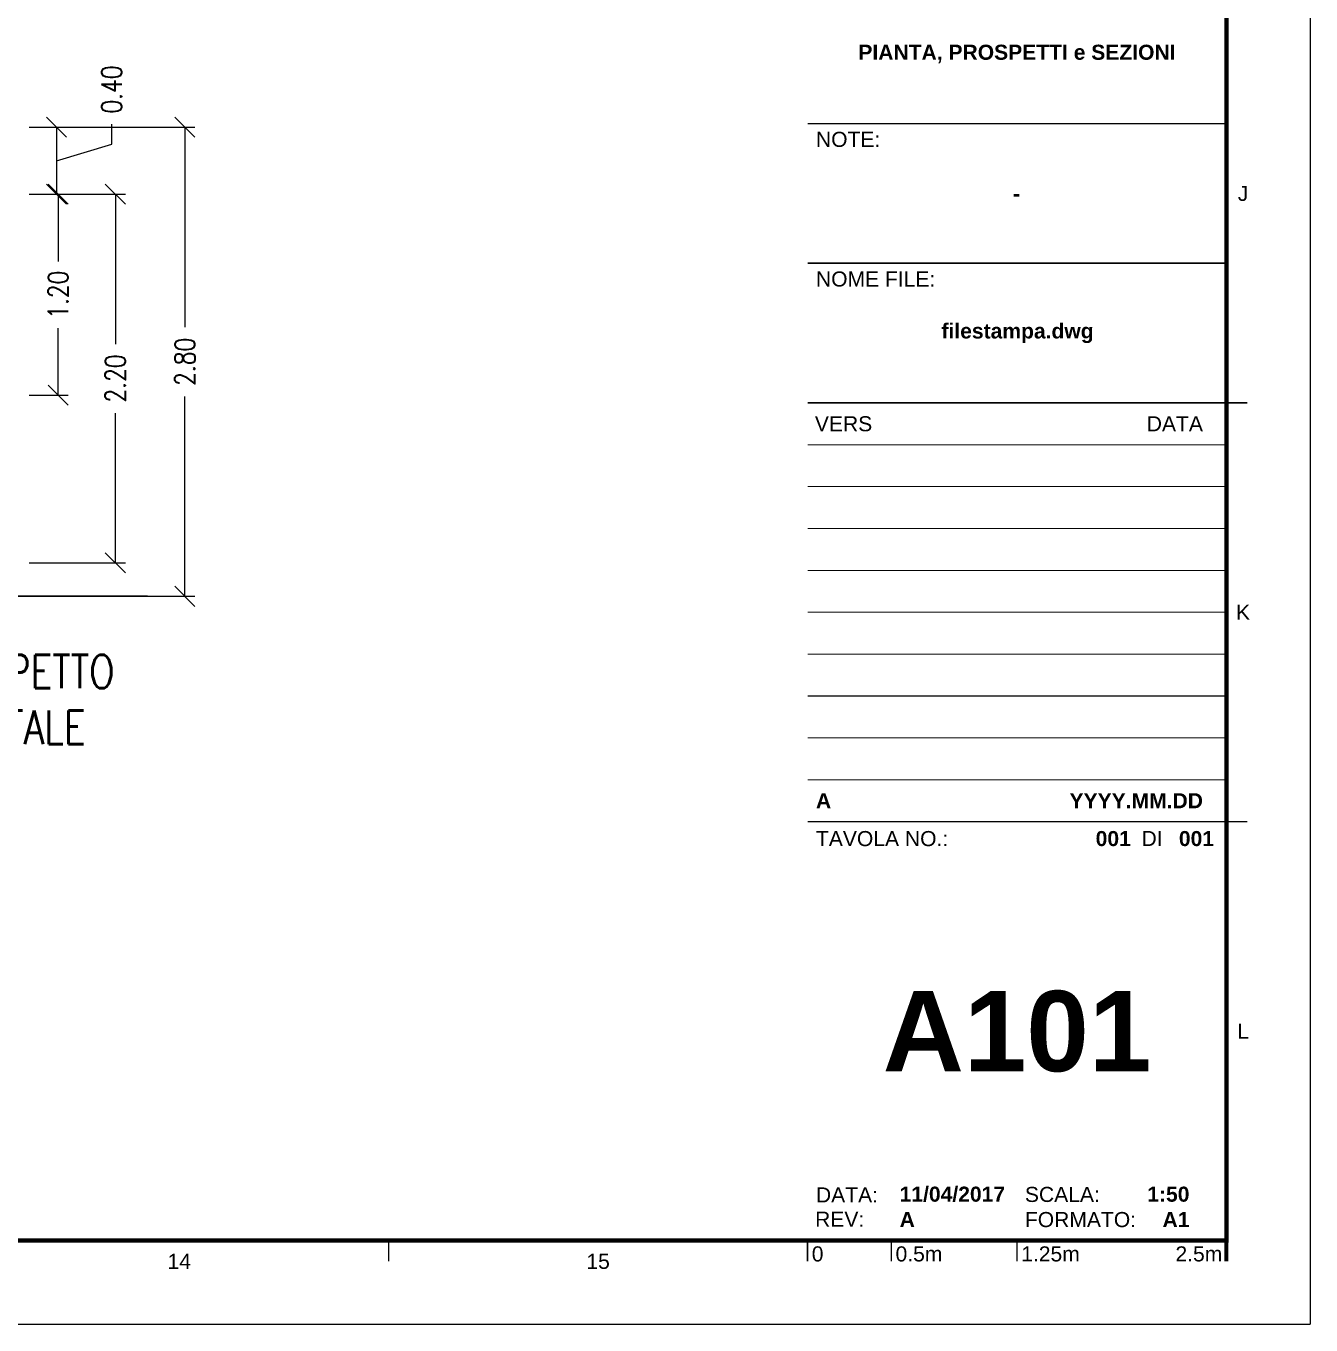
# Paper-space layout 'A000' of a CAD drawing. Header units: millimetres. Extents: x 0 to 841, y 0 to 594.
# Drawn here: x 687.7 to 841.1, y -0.1 to 155 of the extents above; entities that cross this region are included whole.
import ezdxf
from ezdxf.enums import TextEntityAlignment as Align

# ---------------------------------------------------------------- set-up
doc = ezdxf.new("R2010")
doc.units = ezdxf.units.MM
doc.header["$MEASUREMENT"] = 0
for name, color, linetype, lineweight in [('A-ANNO-DIMS', 3, 'Continuous', 18), ('A-ANNO-TEXT', 3, 'Continuous', 18), ('A-ELEV-MBE1', 7, 'Continuous', 25)]:
    doc.layers.add(name, color=color, linetype=linetype, lineweight=lineweight)
doc.layers.add('G-ANNO-NPLT', color=210, linetype='Continuous', plot=False)
doc.layers.add('G-ANNO-TEXT', color=3, linetype='Continuous')
doc.layers.add('G-ANNO-TTLB', color=3, linetype='Continuous')
doc.styles.add('ARIAL', font='arial.ttf')
doc.styles.add('ARIAL-BOLD', font='')
doc.styles.add('E-ARIAL', font='arial.ttf')
doc.styles.add('E-ROMANS', font='romans.shx', dxfattribs={"width": 0.8})
doc.styles.get('ARIAL-BOLD').set_extended_font_data('Arial', bold=True)

# ---------------------------------------------------------------- blocks, each defined once
blk = doc.blocks.new('A1_GRID_LAYOUT')
at = {"layer": 'G-ANNO-NPLT', "const_width": 0.18}
for points in [[(841, 0), (841, 594)], [(841, 0), (0, 0)]]:
    blk.add_lwpolyline(points, dxfattribs=at)
at = {"layer": 'G-ANNO-TTLB', "const_width": 0.5, "flags": 128}
blk.add_lwpolyline([(25, 584), (25, 10), (831, 10), (831, 584)], close=True, dxfattribs=at)
at = {"layer": 'G-ANNO-TTLB', "const_width": 0.18, "flags": 128}
for points in [[(833.5, 110), (831, 110)], [(833.5, 110), (831, 110)], [(833.5, 60), (831, 60)], [(833.5, 60), (831, 60)], [(731, 10), (731, 7.5)], [(781, 10), (781, 7.5)]]:
    blk.add_lwpolyline(points, dxfattribs=at)
at = {"layer": 'G-ANNO-TTLB', "const_width": 0.18}
blk.add_lwpolyline([(716.5, 10), (776.5, 10)], dxfattribs=at)
at = {"layer": 'G-ANNO-TEXT', "style": 'ARIAL'}
for s, p in [('J', (832.98, 135)), ('K', (832.98, 85)), ('L', (832.98, 35)), ('14', (706, 7.51)), ('15', (756, 7.51))]:
    blk.add_text(s, height=1.8, dxfattribs=at).set_placement(p, align=Align.MIDDLE_CENTER)
blk = doc.blocks.new('BLOCK_TITLE')
at = {"layer": 'G-ANNO-TTLB'}
for points, const_width in [([(-50, 133.33), (0, 133.33)], 0.18), ([(-50, 116.67), (0, 116.67)], 0.18), ([(-50, 116.67), (0, 116.67)], 0.18), ([(-50, 100), (0, 100)], 0.18), ([(-50, 95), (0, 95)], 0.12), ([(-50, 90), (0, 90)], 0.12), ([(-50, 85), (0, 85)], 0.12), ([(-50, 80), (0, 80)], 0.12), ([(-50, 75), (0, 75)], 0.12), ([(-50, 70), (0, 70)], 0.12), ([(-50, 65), (0, 65)], 0.12), ([(-50, 60), (0, 60)], 0.12), ([(-50, 55), (0, 55)], 0.12), ([(-50, 50), (0, 50)], 0.18), ([(-50, 50), (0, 50)], 0.18)]:
    blk.add_lwpolyline(points, dxfattribs=dict(at, const_width=const_width))
at = {"layer": 'G-ANNO-TTLB', "const_width": 0.18, "flags": 128}
blk.add_lwpolyline([(2.5, 50), (0, 50)], dxfattribs=at)
blk.add_lwpolyline([(2.5, 50), (0, 50)], dxfattribs=at)
at = {"layer": 'G-ANNO-TEXT', "style": 'ARIAL'}
for s, p in [('NOTE:', (-49, 132.35)), ('NOME FILE:', (-49, 115.68)), ('TAVOLA NO.:', (-49, 48.88))]:
    blk.add_text(s, height=1.8, dxfattribs=at).set_placement(p, align=Align.TOP_LEFT)
for s, p in [('VERS', (-49.13, 97.5)), ('DI', (-10.14, 47.99)), ('DATA:', (-49, 5.44)), ('SCALA:', (-24.06, 5.5)), ('REV:', (-49.1, 2.54)), ('FORMATO:', (-24.06, 2.5))]:
    blk.add_text(s, height=1.8, dxfattribs=at).set_placement(p, align=Align.MIDDLE_LEFT)
at = {"layer": 'G-ANNO-TEXT'}
for s, style, p in [('DATA', 'ARIAL', (-2.81, 97.5)), ('A1', 'ARIAL-BOLD', (-4.42, 2.5))]:
    blk.add_text(s, height=1.8, dxfattribs=dict(at, style=style)).set_placement(p, align=Align.MIDDLE_RIGHT)
at = {"layer": 'G-ANNO-TEXT', "style": 'ARIAL-BOLD'}
for tag, p, height in [('PROJECT_TITLE_001', (-45.32, 222.27), 3.6), ('STUDENTS_001', (-31.83, 160.46), 1.8), ('STUDENTS_002', (-31.97, 157.43), 1.8), ('STUDENTS_003', (-31.98, 154.4), 1.8), ('DRAWING_TITLE_001', (-35.37, 141), 1.8), ('NOTES_001', (-25.48, 124.1), 1.8), ('FILENAME_001', (-34.02, 107.68), 1.8)]:
    blk.add_attdef(tag, p, '', height=height, dxfattribs=at)
at = {"layer": 'G-ANNO-TEXT', "style": 'ARIAL-BOLD', "flags": 2}
for tag, p in [('CLASS_001', (-38.72, 192.28)), ('CLASS_002', (-34.96, 189.25)), ('PROFESSOR_001', (-36.33, 174.1))]:
    blk.add_attdef(tag, p, '', height=1.8, dxfattribs=at)
at = {"layer": 'G-ANNO-TEXT', "style": 'ARIAL-BOLD'}
for tag, p in [('VERSION_9', (-49, 92.5)), ('VERSION_8', (-49, 87.5)), ('VERSION_7', (-49, 82.5)), ('VERSION_6', (-49, 77.5)), ('VERSION_5', (-49, 72.5)), ('VERSION_4', (-49, 67.5)), ('VERSION_3', (-49, 62.5)), ('VERSION_2', (-49, 57.5)), ('VERSION_1', (-49, 52.5)), ('SHEET_TOTAL', (-5.68, 47.98)), ('DATE', (-39.01, 5.53)), ('REV', (-39.01, 2.51))]:
    blk.add_attdef(tag, text='', height=1.8, dxfattribs=at).set_placement(p, align=Align.MIDDLE_LEFT)
for tag, p in [('DATA_9', (-2.81, 92.5)), ('DATA_8', (-2.81, 87.5)), ('DATA_7', (-2.81, 82.5)), ('DATA_6', (-2.81, 77.5)), ('DATA_5', (-2.81, 72.5)), ('DATA_4', (-2.81, 67.5)), ('DATA_3', (-2.81, 62.5)), ('DATA_2', (-2.81, 57.5)), ('DATA_1', (-2.81, 52.5)), ('SHEET_COPY', (-11.42, 47.98)), ('SCALE', (-4.42, 5.53))]:
    blk.add_attdef(tag, text='', height=1.8, dxfattribs=at).set_placement(p, align=Align.MIDDLE_RIGHT)
blk.add_attdef('SHEET', text='', height=9.6, dxfattribs=at).set_placement((-25, 25), align=Align.MIDDLE_CENTER)
blk = doc.blocks.new('*U6')
at = {"layer": 'G-ANNO-TTLB', "const_width": 0.18}
for points in [[(0, -2.5), (0, 0)], [(10, 0), (10, -2.5)], [(25, 0), (25, -2.5)]]:
    blk.add_lwpolyline(points, dxfattribs=at)
at = {"layer": 'G-ANNO-TTLB'}
blk.add_lwpolyline([(50, 0, 0.48, 0.48, 0), (50, -2.5, 0.48, 0.48, 0)], format="xyseb", dxfattribs=at)
at = {"layer": 'G-ANNO-TEXT', "style": 'E-ARIAL'}
blk.add_text('0', height=1.8, dxfattribs=at).set_placement((1.2, -0.7), align=Align.TOP_CENTER)
for s, p in [('0.5m', (10.5, -2.5)), ('1.25m', (25.5, -2.5))]:
    blk.add_text(s, height=1.8, dxfattribs=at).set_placement(p)
blk.add_text('2.5m', height=1.8, dxfattribs=at).set_placement((49.5, -2.5), align=Align.RIGHT)
blk = doc.blocks.new('_Oblique')
at = {"color": 0, "linetype": 'ByBlock', "lineweight": -2}
blk.add_line((-0.5, -0.5), (0.5, 0.5), dxfattribs=at)

psp = doc.layouts.new('A000')

# ---------------------------------------------------------------- linework, layer by layer
at = {"layer": 'A-ANNO-DIMS'}
for p, q in [((688.09, 142.9), (692.54, 142.9)), ((688.09, 142.9), (707.88, 142.9)), ((691.34, 142.9), (691.34, 134.9)), ((697.94, 140.88), (697.94, 143.28)), ((706.68, 142.9), (706.68, 119.02)), ((691.34, 138.9), (697.94, 140.88)), ((688.09, 134.9), (692.54, 134.9)), ((688.09, 134.9), (692.75, 134.9)), ((688.09, 134.9), (699.58, 134.9)), ((691.55, 134.9), (691.55, 126.88)), ((698.38, 134.9), (698.38, 117.02)), ((691.55, 110.9), (691.55, 118.91)), ((688.09, 110.9), (692.75, 110.9)), ((706.68, 86.9), (706.68, 110.77)), ((698.38, 90.9), (698.38, 108.77)), ((688.09, 90.9), (699.58, 90.9)), ((688.09, 86.9), (707.88, 86.9))]:
    psp.add_line(p, q, dxfattribs=at)
at = {"layer": 'A-ELEV-MBE1'}
psp.add_line((492.29, 86.9), (702.2, 86.9), dxfattribs=at)

# ---------------------------------------------------------------- block references
ref = psp.add_blockref('BLOCK_TITLE', (831, 10))
ref.add_attrib('SHEET_COPY', '001', dxfattribs={"layer": 'G-ANNO-TEXT', "height": 1.8, "style": 'ARIAL-BOLD'}).set_placement((819.58, 57.98), align=Align.MIDDLE_RIGHT)
ref.add_attrib('SHEET_TOTAL', '001', dxfattribs={"layer": 'G-ANNO-TEXT', "height": 1.8, "style": 'ARIAL-BOLD'}).set_placement((825.32, 57.98), align=Align.MIDDLE_LEFT)
ref.add_attrib('SCALE', '1:50', dxfattribs={"layer": 'G-ANNO-TEXT', "height": 1.8, "style": 'ARIAL-BOLD'}).set_placement((826.58, 15.53), align=Align.MIDDLE_RIGHT)
ref.add_attrib('REV', 'A', dxfattribs={"layer": 'G-ANNO-TEXT', "height": 1.8, "style": 'ARIAL-BOLD'}).set_placement((791.99, 12.51), align=Align.MIDDLE_LEFT)
ref.add_attrib('DATE', '11/04/2017', dxfattribs={"layer": 'G-ANNO-TEXT', "height": 1.8, "style": 'ARIAL-BOLD'}).set_placement((791.99, 15.53), align=Align.MIDDLE_LEFT)
ref.add_attrib('SHEET', 'A101', dxfattribs={"layer": 'G-ANNO-TEXT', "height": 9.6, "style": 'ARIAL-BOLD'}).set_placement((806, 35), align=Align.MIDDLE_CENTER)
ref.add_attrib('DATA_1', 'YYYY.MM.DD', dxfattribs={"layer": 'G-ANNO-TEXT', "height": 1.8, "style": 'ARIAL-BOLD'}).set_placement((828.19, 62.5), align=Align.MIDDLE_RIGHT)
ref.add_attrib('VERSION_1', 'A', dxfattribs={"layer": 'G-ANNO-TEXT', "height": 1.8, "style": 'ARIAL-BOLD'}).set_placement((782, 62.5), align=Align.MIDDLE_LEFT)
ref.add_attrib('FILENAME_001', 'filestampa.dwg', (796.98, 117.68), dxfattribs={"layer": 'G-ANNO-TEXT', "height": 1.8, "style": 'ARIAL-BOLD'})
ref.add_attrib('NOTES_001', '-', (805.52, 134.1), dxfattribs={"layer": 'G-ANNO-TEXT', "height": 1.8, "style": 'ARIAL-BOLD'})
ref.add_attrib('DRAWING_TITLE_001', 'PIANTA, PROSPETTI e SEZIONI', (787.06, 150.95), dxfattribs={"layer": 'G-ANNO-TEXT', "height": 1.8, "style": 'ARIAL-BOLD'})
psp.add_blockref('*U6', (781, 10))
at = {"layer": 'A-ANNO-DIMS', "xscale": 2.4, "yscale": 2.4, "zscale": 2.4}
for p, rotation in [((691.34, 142.9), 90), ((706.68, 142.9), 90), ((691.34, 134.9), 270), ((691.55, 134.9), 90), ((698.38, 134.9), 90), ((691.55, 110.9), 270), ((698.38, 90.9), 270), ((706.68, 86.9), 270)]:
    psp.add_blockref('_Oblique', p, dxfattribs=dict(at, rotation=rotation))

# ---------------------------------------------------------------- texts
at = {"layer": 'A-ANNO-TEXT', "style": 'E-ROMANS', "width": 0.8}
for s, p in [('PROSPETTO', (673.86, 75.92)), ('FRONTALE', (673.86, 69.26))]:
    psp.add_text(s, height=4, dxfattribs=at).set_placement(p)

# ---------------------------------------------------------------- next in the draw order: block references
psp.add_blockref('A1_GRID_LAYOUT', (0, 0))

# ---------------------------------------------------------------- next in the draw order: texts
at = {"layer": 'A-ANNO-DIMS', "char_height": 2.4, "attachment_point": 5, "rotation": 90, "style": 'E-ROMANS', "bg_fill": 3, "box_fill_scale": 1.25, "bg_fill_color": 256, "bg_fill_true_color": 13158600, "bg_fill_transparency": 0}
for s, insert in [('\\A1;0.40', (697.94, 147.4)), ('\\A1;1.20', (691.55, 122.9)), ('\\A1;2.80', (706.68, 114.9)), ('\\A1;2.20', (698.38, 112.9))]:
    psp.add_mtext(s, dxfattribs=dict(at, insert=insert))

doc.saveas('drawing.dxf')
